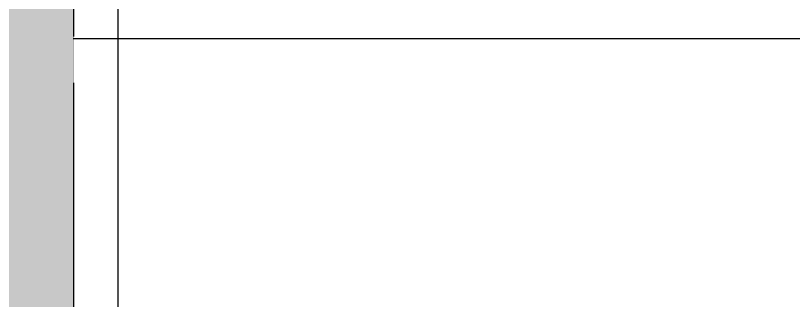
# Model space of a CAD drawing. Header units: inches. Extents: x 21 to 32698, y 13 to 3712.
# Drawn here: x 5363.48 to 5407.49, y 989.78 to 1005.88 of the extents above; entities that cross this region are included whole.
import ezdxf

# ---------------------------------------------------------------- set-up
doc = ezdxf.new("R2010")
doc.units = ezdxf.units.IN
doc.header["$MEASUREMENT"] = 0
doc.set_wipeout_variables(frame=1)
for name, color, linetype, lineweight in [('Z_MİM_-KM-GLAZ', 8, 'Continuous', 25), ('Z_MİM_-KM-PATTERN-STRC', 8, 'Continuous', 25), ('Z_MİM_-KM-STRC-CONCRETE', 8, 'Continuous', 25), ('Z_MİM_-KM-WALL', 8, 'Continuous', 25), ('Z_MİM_-KM-WALL-PL', 8, 'Continuous', 25), ('Z_MİM_-KM-WALL-PLASTER', 8, 'Continuous', 25)]:
    doc.layers.add(name, color=color, linetype=linetype, lineweight=lineweight)

# ---------------------------------------------------------------- blocks, each defined once
blk = doc.blocks.new('-KM_Kolon_ZK')
at = {"layer": 'Z_MİM_-KM-PATTERN-STRC'}
blk.add_hatch(color=256, dxfattribs=at).paths.add_polyline_path([(2009.999, 370), (2034.999, 370), (2034.999, 0), (2009.999, 0)], flags=0)
at = {"layer": 'Z_MİM_-KM-STRC-CONCRETE'}
blk.add_lwpolyline([(2009.999, 370), (2034.999, 370), (2034.999, 0), (2009.999, 0)], close=True, dxfattribs=at)
blk = doc.blocks.new('-KM-AL5 140_164')
blk.add_wipeout([(151.488, -34.02), (151.726, -15.48), (149.45, -15.45), (149.45, 7.15), (9.45, 7.15), (9.45, -15.45), (7.398, -15.45), (7.567, -34.061)])
at = {"layer": 'Z_MİM_-KM-WALL'}
blk.add_line((9.45, 4.55), (9.45, -17.85), dxfattribs=at)
at = {"layer": 'Z_MİM_-KM-WALL-PLASTER'}
blk.add_lwpolyline([(9.45, 7.05), (11.95, 7.05), (11.95, -17.85)], dxfattribs=at)

msp = doc.modelspace()

# ---------------------------------------------------------------- linework, layer by layer
at = {"layer": 'Z_MİM_-KM-WALL-PL'}
msp.add_lwpolyline([(5986.758, 1002.083), (5366.757, 1002.083)], dxfattribs=at)

# ---------------------------------------------------------------- block references
at = {"layer": 'Z_MİM_-KM-STRC-CONCRETE'}
msp.add_blockref('-KM_Kolon_ZK', (3331.758, 982.083), dxfattribs=at)

# ---------------------------------------------------------------- next in the draw order: block references
at = {"layer": 'Z_MİM_-KM-GLAZ'}
msp.add_blockref('-KM-AL5 140_164', (5357.307, 997.533), dxfattribs=at)

# ---------------------------------------------------------------- next in the draw order: linework, layer by layer
at = {"layer": 'Z_MİM_-KM-WALL-PLASTER'}
msp.add_lwpolyline([(5344.258, 1354.583), (5369.257, 1354.583), (5369.257, 1004.583), (5744.258, 1004.583)], dxfattribs=at)

doc.saveas('drawing.dxf')
